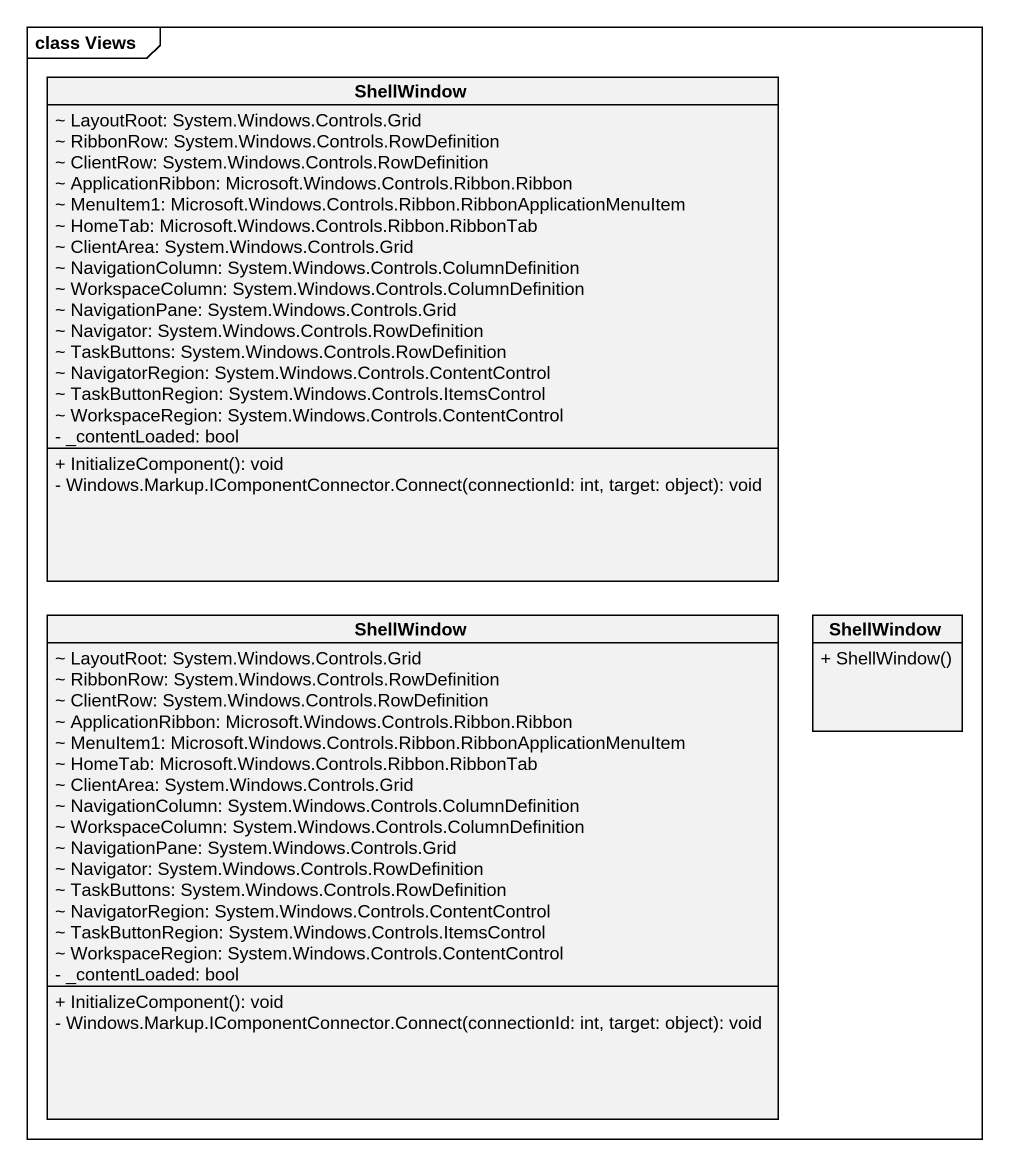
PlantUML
@startuml
mainframe class Views
hide circle
hide empty members
skinparam classAttributeIconSize 0
class ShellWindow {
  ~ LayoutRoot: System.Windows.Controls.Grid
  ~ RibbonRow: System.Windows.Controls.RowDefinition
  ~ ClientRow: System.Windows.Controls.RowDefinition
  ~ ApplicationRibbon: Microsoft.Windows.Controls.Ribbon.Ribbon
  ~ MenuItem1: Microsoft.Windows.Controls.Ribbon.RibbonApplicationMenuItem
  ~ HomeTab: Microsoft.Windows.Controls.Ribbon.RibbonTab
  ~ ClientArea: System.Windows.Controls.Grid
  ~ NavigationColumn: System.Windows.Controls.ColumnDefinition
  ~ WorkspaceColumn: System.Windows.Controls.ColumnDefinition
  ~ NavigationPane: System.Windows.Controls.Grid
  ~ Navigator: System.Windows.Controls.RowDefinition
  ~ TaskButtons: System.Windows.Controls.RowDefinition
  ~ NavigatorRegion: System.Windows.Controls.ContentControl
  ~ TaskButtonRegion: System.Windows.Controls.ItemsControl
  ~ WorkspaceRegion: System.Windows.Controls.ContentControl
  - _contentLoaded: bool
  + InitializeComponent(): void
  - Windows.Markup.IComponentConnector.Connect(connectionId: int, target: object): void
}
class "ShellWindow" as ShellWindow_2 {
  ~ LayoutRoot: System.Windows.Controls.Grid
  ~ RibbonRow: System.Windows.Controls.RowDefinition
  ~ ClientRow: System.Windows.Controls.RowDefinition
  ~ ApplicationRibbon: Microsoft.Windows.Controls.Ribbon.Ribbon
  ~ MenuItem1: Microsoft.Windows.Controls.Ribbon.RibbonApplicationMenuItem
  ~ HomeTab: Microsoft.Windows.Controls.Ribbon.RibbonTab
  ~ ClientArea: System.Windows.Controls.Grid
  ~ NavigationColumn: System.Windows.Controls.ColumnDefinition
  ~ WorkspaceColumn: System.Windows.Controls.ColumnDefinition
  ~ NavigationPane: System.Windows.Controls.Grid
  ~ Navigator: System.Windows.Controls.RowDefinition
  ~ TaskButtons: System.Windows.Controls.RowDefinition
  ~ NavigatorRegion: System.Windows.Controls.ContentControl
  ~ TaskButtonRegion: System.Windows.Controls.ItemsControl
  ~ WorkspaceRegion: System.Windows.Controls.ContentControl
  - _contentLoaded: bool
  + InitializeComponent(): void
  - Windows.Markup.IComponentConnector.Connect(connectionId: int, target: object): void
}
class "ShellWindow" as ShellWindow_3 {
  + ShellWindow()
}
@enduml
